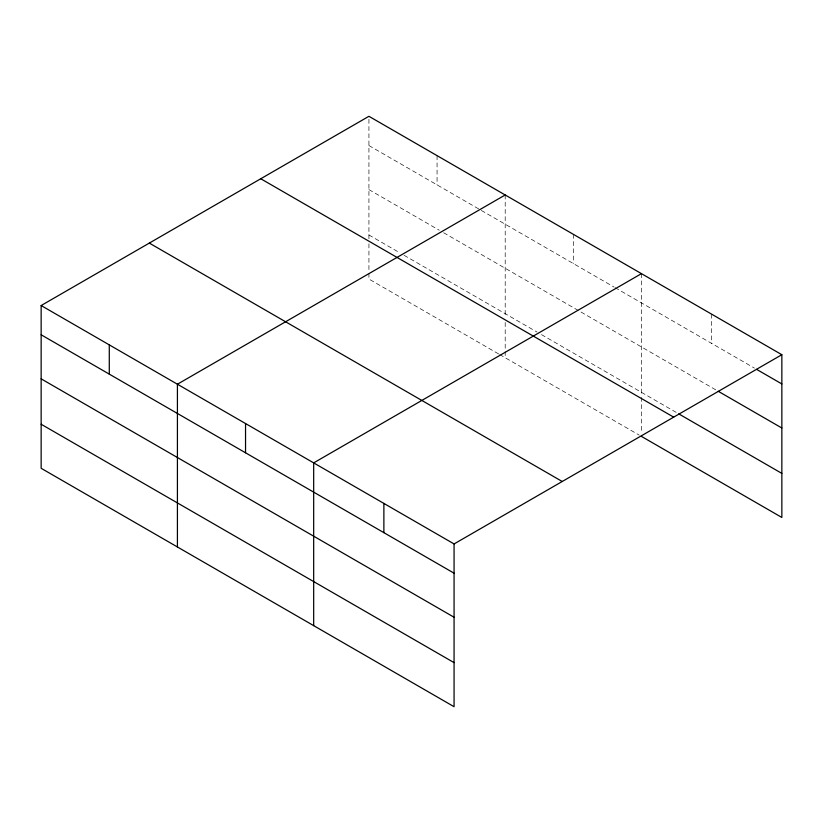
<?xml version="1.0" encoding="UTF-8"?>
<svg xmlns="http://www.w3.org/2000/svg" width="823" height="823" viewBox="0 0 823 823"><rect width="100%" height="100%" fill="white"/><g stroke="black" fill="none" stroke-linecap="round" stroke-linejoin="round"><path stroke-width="0.62" stroke-dasharray="4.12 3.09" d="M368.93 238.773L368.93 116.3M368.93 145.548L613.989 287.021M615.079 287.659L754.434 368.107M368.93 189.609L439.256 230.214M443.659 232.744L717.142 390.637M368.93 234.997L399.7 252.764M404.093 255.305L537.059 332.07M541.462 334.611L676.557 412.601M498.604 353.921L368.93 279.059L368.93 272.763M499.695 354.559L639.255 435.13M711.658 314.17L711.658 343.417M641.456 273.648L641.456 396.12M641.456 397.375L641.456 432.62M573.322 234.308L573.322 263.555M505.199 194.969L505.199 317.452M505.199 322.482L505.199 350.176M505.199 351.431L505.199 357.727M437.064 155.64L437.064 184.877M368.93 243.814L368.93 271.508"/><path stroke-width="1.23" d="M641.456 436.406L781.85 517.461L781.85 354.703L368.93 116.3L41.15 305.539L41.15 468.297L454.07 706.7L454.07 543.941L41.15 305.539M505.199 194.969L177.418 384.218L177.418 546.976M641.456 273.648L313.676 462.886L313.676 625.645M454.07 543.941L781.85 354.703M756.625 369.373L781.85 383.94M718.232 391.275L781.85 428.001M678.749 413.876L781.85 473.4M260.768 178.756L673.687 417.148M149.313 243.094L562.232 481.496M41.15 334.786L454.07 573.189M41.15 378.847L454.07 617.24M41.15 424.246L454.07 662.638M383.878 503.409L383.878 532.656M245.542 423.547L245.542 452.794M109.284 344.878L109.284 374.126"/></g></svg>
